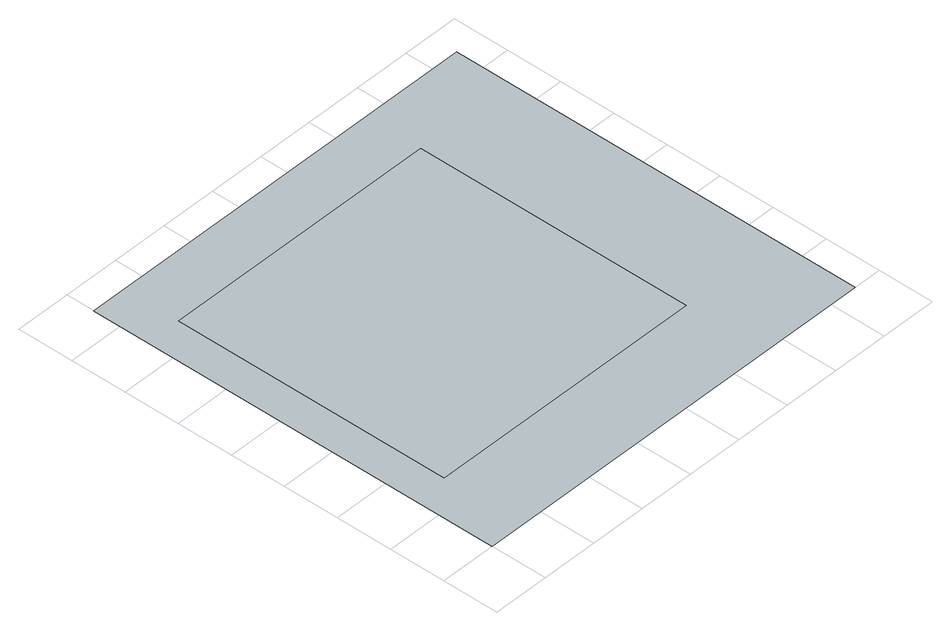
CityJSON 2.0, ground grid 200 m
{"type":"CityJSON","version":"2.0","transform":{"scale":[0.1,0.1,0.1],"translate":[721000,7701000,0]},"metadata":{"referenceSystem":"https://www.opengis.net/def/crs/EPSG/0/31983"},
"CityObjects":{
"object1":{"type":"GenericCityObject","attributes":{"name":"Talhão de Soja","cropName":"Soja","cropCode":"SOY","plantingDate":"2025-11-01","isIrrigated":"true"},"geometry":[{"type":"MultiSurface","lod":"0","boundaries":[[[0,1,2,3]]]}]},
"object2":{"type":"GenericCityObject","attributes":{"name":"Fazenda Modelo 2025","carCode":"MG-0123456-7890","ibgeCode":3145007,"keepsRecords":"true","farmProfile.legalStatus":"juridicalPerson","farmProfile.marketIntegration":"mainlyForSale","farmSize.physicalSizeAAU":50,"insuranceRisk.zarcScore":78,"insuranceRisk.calculationDate":"2025-10-20T00:00:00Z","insuranceRisk.riskClassificationKey":"ZARC2025_MG_SOY","sustainability.carbonFootprint":950},"geometry":[{"type":"MultiSurface","lod":"0","boundaries":[[[4,5,6,7]]]}]}
},
"vertices":[
[1281,2960,0],[11281,2960,0],[11281,12960,0],[1281,12960,0],
[0,0,0],[15000,0,0],[15000,15000,0],[0,15000,0]
]}
